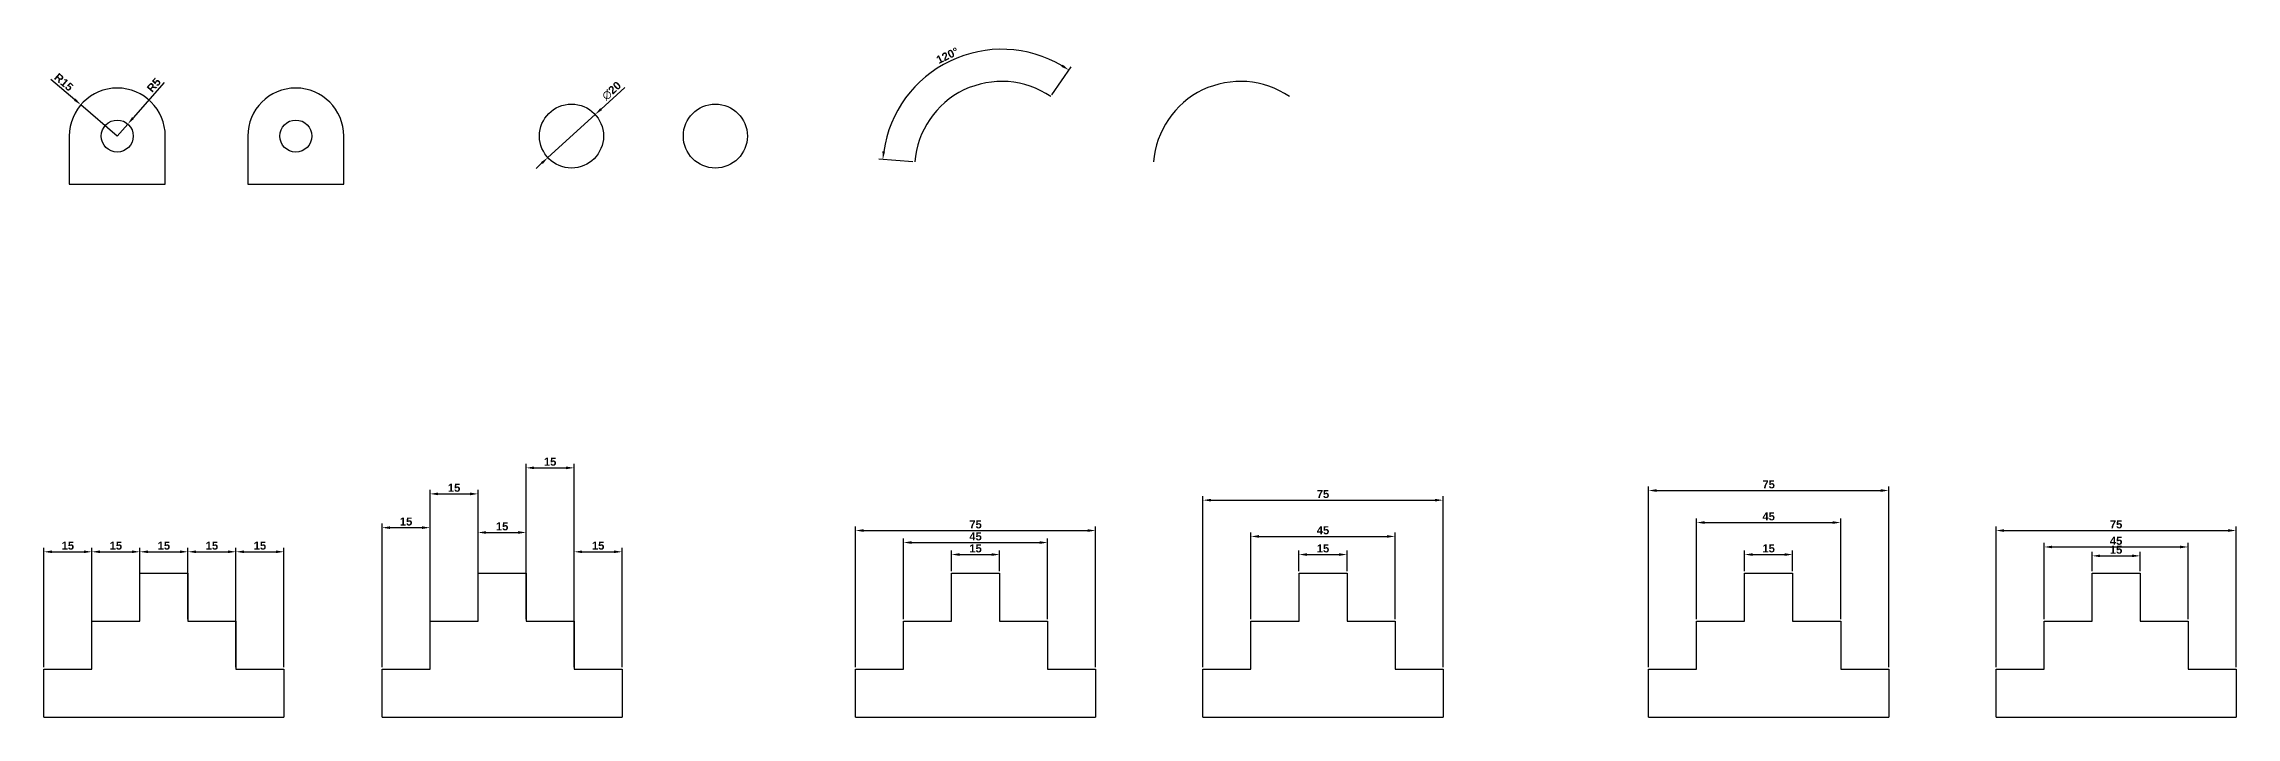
# Model space of a CAD drawing. Header units: millimetres. Extents: x 172 to 1503, y 610 to 919.
# Drawn here: x 819 to 1503, y 709 to 919 of the extents above; entities that cross this region are included whole.
import ezdxf

# ---------------------------------------------------------------- set-up
doc = ezdxf.new("R2010")
doc.units = ezdxf.units.MM
doc.header["$LTSCALE"] = 0.3
doc.header["$PDMODE"] = 34
doc.layers.add('Cotas', color=255, linetype='Continuous')
doc.layers.add('Peça', color=7, linetype='Continuous', lineweight=30)
doc.styles.get("Standard").update_dxf_attribs({"font": ''})
doc.styles.get('Standard').set_extended_font_data('Arial', bold=True)
doc.dimstyles.new('Cotas', dxfattribs={"dimtxt": 2.5, "dimasz": 2.5, "dimexe": 1.25, "dimexo": 0.625, "dimtad": 1, "dimtxsty": 'Standard', "dimcen": 2.5, "dimclrt": 7, "dimadec": 0, "dimazin": 0, "dimtfac": 1, "dimtmove": 0, "dimatfit": 3, "dimfxl": 1, "dimarcsym": 0})

# ---------------------------------------------------------------- blocks, each defined once
blk = doc.blocks.new('*D2')
at = {"layer": 'Cotas', "color": 0, "lineweight": -2, "transparency": 16777216}
for p, q in [((820.84, 908.32), (828.28, 901.94)), ((841.56, 890.55), (830.17, 900.31))]:
    blk.add_line(p, q, dxfattribs=at)
at = {"layer": 'Cotas', "color": 0, "transparency": 16777216}
blk.add_solid([(828.55, 902.26), (828.01, 901.62), (830.17, 900.31)], dxfattribs=at)
at = {"layer": 'Defpoints', "color": 0, "transparency": 16777216}
for p in [(830.17, 900.31), (841.56, 890.55)]:
    blk.add_point(p, dxfattribs=at)
at = {"layer": 'Cotas', "color": 7, "transparency": 16777216, "insert": (824.85, 907.39), "char_height": 2.5, "attachment_point": 5, "rotation": 319.37446}
blk.add_mtext('R15', dxfattribs=at)
blk = doc.blocks.new('*D3')
at = {"layer": 'Cotas', "color": 0, "lineweight": -2, "transparency": 16777216}
for p, q in [((856.17, 907.26), (846.5, 896.19)), ((841.56, 890.55), (844.85, 894.31))]:
    blk.add_line(p, q, dxfattribs=at)
at = {"layer": 'Cotas', "color": 0, "transparency": 16777216}
blk.add_solid([(846.18, 896.47), (846.81, 895.92), (844.85, 894.31)], dxfattribs=at)
at = {"layer": 'Defpoints', "color": 0, "transparency": 16777216}
for p in [(841.56, 890.55), (844.85, 894.31)]:
    blk.add_point(p, dxfattribs=at)
at = {"layer": 'Cotas', "color": 7, "transparency": 16777216, "insert": (852.99, 906.49), "char_height": 2.5, "attachment_point": 5, "rotation": 48.82901}
blk.add_mtext('R5', dxfattribs=at)
blk = doc.blocks.new('*D4')
at = {"layer": 'Cotas', "color": 0, "lineweight": -2, "transparency": 16777216}
for p, q in [((1000.14, 905.75), (992.69, 898.97)), ((976.06, 883.81), (990.85, 897.28)), ((974.22, 882.13), (972.37, 880.44))]:
    blk.add_line(p, q, dxfattribs=at)
at = {"layer": 'Cotas', "color": 0, "transparency": 16777216}
for points in [[(992.41, 899.27), (992.97, 898.66), (990.85, 897.28)], [(973.93, 882.43), (974.5, 881.82), (976.06, 883.81)]]:
    blk.add_solid(points, dxfattribs=at)
at = {"layer": 'Defpoints', "color": 0, "transparency": 16777216}
for p in [(990.85, 897.28), (976.06, 883.81)]:
    blk.add_point(p, dxfattribs=at)
at = {"layer": 'Cotas', "color": 7, "transparency": 16777216, "insert": (995.99, 904.68), "char_height": 2.5, "attachment_point": 5, "rotation": 42.3438}
blk.add_mtext('∅20', dxfattribs=at)
blk = doc.blocks.new('*D15')
at = {"layer": 'Cotas', "color": 0, "lineweight": -2, "transparency": 16777216}
for p, q in [((1133.53, 903.41), (1139.54, 912.21)), ((1090.1, 882.54), (1079.48, 883.34))]:
    blk.add_line(p, q, dxfattribs=at)
blk.add_arc((1117.84, 880.44), 37.22, 59.51831, 171.82011, dxfattribs=at)
at = {"layer": 'Cotas', "color": 0, "transparency": 16777216}
for points in [[(1136.94, 912.87), (1136.5, 912.16), (1138.83, 911.18)], [(1081.41, 885.69), (1080.58, 885.78), (1080.73, 883.25)]]:
    blk.add_solid(points, dxfattribs=at)
at = {"layer": 'Defpoints', "color": 0, "transparency": 16777216}
for p in [(1114.16, 917.48), (1133.17, 902.89), (1090.73, 882.49), (1117.84, 880.44)]:
    blk.add_point(p, dxfattribs=at)
at = {"layer": 'Cotas', "color": 7, "transparency": 16777216, "insert": (1100.89, 915.7), "char_height": 2.5, "attachment_point": 5, "rotation": 25.66921}
blk.add_mtext('120°', dxfattribs=at)
blk = doc.blocks.new('*D21')
at = {"layer": 'Cotas', "color": 0, "lineweight": -2, "transparency": 16777216}
for p, q in [((818.62, 724.61), (818.62, 761.9)), ((821.12, 760.65), (831.12, 760.65)), ((833.62, 724.61), (833.62, 761.9))]:
    blk.add_line(p, q, dxfattribs=at)
at = {"layer": 'Cotas', "color": 0, "transparency": 16777216}
for points in [[(821.12, 761.07), (821.12, 760.24), (818.62, 760.65)], [(831.12, 761.07), (831.12, 760.24), (833.62, 760.65)]]:
    blk.add_solid(points, dxfattribs=at)
at = {"layer": 'Defpoints', "color": 0, "transparency": 16777216}
for p in [(833.62, 760.65), (818.62, 723.98), (833.62, 723.98)]:
    blk.add_point(p, dxfattribs=at)
at = {"layer": 'Cotas', "color": 7, "transparency": 16777216, "insert": (826.12, 762.55), "char_height": 2.5, "attachment_point": 5}
blk.add_mtext('15', dxfattribs=at)
blk = doc.blocks.new('*D22')
at = {"layer": 'Cotas', "color": 0, "lineweight": -2, "transparency": 16777216}
for p, q in [((833.62, 739.61), (833.62, 761.9)), ((836.12, 760.65), (846.12, 760.65)), ((848.62, 739.61), (848.62, 761.9))]:
    blk.add_line(p, q, dxfattribs=at)
at = {"layer": 'Cotas', "color": 0, "transparency": 16777216}
for points in [[(836.12, 761.07), (836.12, 760.24), (833.62, 760.65)], [(846.12, 761.07), (846.12, 760.24), (848.62, 760.65)]]:
    blk.add_solid(points, dxfattribs=at)
at = {"layer": 'Defpoints', "color": 0, "transparency": 16777216}
for p in [(848.62, 760.65), (833.62, 738.98), (848.62, 738.98)]:
    blk.add_point(p, dxfattribs=at)
at = {"layer": 'Cotas', "color": 7, "transparency": 16777216, "insert": (841.12, 762.55), "char_height": 2.5, "attachment_point": 5}
blk.add_mtext('15', dxfattribs=at)
blk = doc.blocks.new('*D23')
at = {"layer": 'Cotas', "color": 0, "lineweight": -2, "transparency": 16777216}
for p, q in [((848.62, 754.61), (848.62, 761.9)), ((851.12, 760.65), (861.12, 760.65)), ((863.62, 754.61), (863.62, 761.9))]:
    blk.add_line(p, q, dxfattribs=at)
at = {"layer": 'Cotas', "color": 0, "transparency": 16777216}
for points in [[(851.12, 761.07), (851.12, 760.24), (848.62, 760.65)], [(861.12, 761.07), (861.12, 760.24), (863.62, 760.65)]]:
    blk.add_solid(points, dxfattribs=at)
at = {"layer": 'Defpoints', "color": 0, "transparency": 16777216}
for p in [(863.62, 760.65), (848.62, 753.98), (863.62, 753.98)]:
    blk.add_point(p, dxfattribs=at)
at = {"layer": 'Cotas', "color": 7, "transparency": 16777216, "insert": (856.12, 762.55), "char_height": 2.5, "attachment_point": 5}
blk.add_mtext('15', dxfattribs=at)
blk = doc.blocks.new('*D24')
at = {"layer": 'Cotas', "color": 0, "lineweight": -2, "transparency": 16777216}
for p, q in [((863.62, 739.61), (863.62, 761.9)), ((866.12, 760.65), (876.12, 760.65)), ((878.62, 739.61), (878.62, 761.9))]:
    blk.add_line(p, q, dxfattribs=at)
at = {"layer": 'Cotas', "color": 0, "transparency": 16777216}
for points in [[(866.12, 761.07), (866.12, 760.24), (863.62, 760.65)], [(876.12, 761.07), (876.12, 760.24), (878.62, 760.65)]]:
    blk.add_solid(points, dxfattribs=at)
at = {"layer": 'Defpoints', "color": 0, "transparency": 16777216}
for p in [(878.62, 760.65), (863.62, 738.98), (878.62, 738.98)]:
    blk.add_point(p, dxfattribs=at)
at = {"layer": 'Cotas', "color": 7, "transparency": 16777216, "insert": (871.12, 762.55), "char_height": 2.5, "attachment_point": 5}
blk.add_mtext('15', dxfattribs=at)
blk = doc.blocks.new('*D25')
at = {"layer": 'Cotas', "color": 0, "lineweight": -2, "transparency": 16777216}
for p, q in [((878.62, 724.61), (878.62, 761.9)), ((881.12, 760.65), (891.12, 760.65)), ((893.62, 724.61), (893.62, 761.9))]:
    blk.add_line(p, q, dxfattribs=at)
at = {"layer": 'Cotas', "color": 0, "transparency": 16777216}
for points in [[(881.12, 761.07), (881.12, 760.24), (878.62, 760.65)], [(891.12, 761.07), (891.12, 760.24), (893.62, 760.65)]]:
    blk.add_solid(points, dxfattribs=at)
at = {"layer": 'Defpoints', "color": 0, "transparency": 16777216}
for p in [(893.62, 760.65), (878.62, 723.98), (893.62, 723.98)]:
    blk.add_point(p, dxfattribs=at)
at = {"layer": 'Cotas', "color": 7, "transparency": 16777216, "insert": (886.12, 762.55), "char_height": 2.5, "attachment_point": 5}
blk.add_mtext('15', dxfattribs=at)
blk = doc.blocks.new('*D26')
at = {"layer": 'Cotas', "color": 0, "lineweight": -2, "transparency": 16777216}
for p, q in [((924.28, 724.61), (924.28, 769.44)), ((926.78, 768.19), (936.78, 768.19)), ((939.28, 724.61), (939.28, 769.44))]:
    blk.add_line(p, q, dxfattribs=at)
at = {"layer": 'Cotas', "color": 0, "transparency": 16777216}
for points in [[(926.78, 768.61), (926.78, 767.77), (924.28, 768.19)], [(936.78, 768.61), (936.78, 767.77), (939.28, 768.19)]]:
    blk.add_solid(points, dxfattribs=at)
at = {"layer": 'Defpoints', "color": 0, "transparency": 16777216}
for p in [(939.28, 768.19), (924.28, 723.98), (939.28, 723.98)]:
    blk.add_point(p, dxfattribs=at)
at = {"layer": 'Cotas', "color": 7, "transparency": 16777216, "insert": (931.78, 770.09), "char_height": 2.5, "attachment_point": 5}
blk.add_mtext('15', dxfattribs=at)
blk = doc.blocks.new('*D27')
at = {"layer": 'Cotas', "color": 0, "lineweight": -2, "transparency": 16777216}
for p, q in [((939.28, 739.61), (939.28, 779.99)), ((941.78, 778.74), (951.78, 778.74)), ((954.28, 739.61), (954.28, 779.99))]:
    blk.add_line(p, q, dxfattribs=at)
at = {"layer": 'Cotas', "color": 0, "transparency": 16777216}
for points in [[(941.78, 779.16), (941.78, 778.32), (939.28, 778.74)], [(951.78, 779.16), (951.78, 778.32), (954.28, 778.74)]]:
    blk.add_solid(points, dxfattribs=at)
at = {"layer": 'Defpoints', "color": 0, "transparency": 16777216}
for p in [(954.28, 778.74), (939.28, 738.98), (954.28, 738.98)]:
    blk.add_point(p, dxfattribs=at)
at = {"layer": 'Cotas', "color": 7, "transparency": 16777216, "insert": (946.78, 780.64), "char_height": 2.5, "attachment_point": 5}
blk.add_mtext('15', dxfattribs=at)
blk = doc.blocks.new('*D28')
at = {"layer": 'Cotas', "color": 0, "lineweight": -2, "transparency": 16777216}
for p, q in [((954.28, 754.61), (954.28, 767.93)), ((969.28, 754.61), (969.28, 767.93)), ((956.78, 766.68), (966.78, 766.68))]:
    blk.add_line(p, q, dxfattribs=at)
at = {"layer": 'Cotas', "color": 0, "transparency": 16777216}
for points in [[(956.78, 767.1), (956.78, 766.26), (954.28, 766.68)], [(966.78, 767.1), (966.78, 766.26), (969.28, 766.68)]]:
    blk.add_solid(points, dxfattribs=at)
at = {"layer": 'Defpoints', "color": 0, "transparency": 16777216}
for p in [(969.28, 766.68), (954.28, 753.98), (969.28, 753.98)]:
    blk.add_point(p, dxfattribs=at)
at = {"layer": 'Cotas', "color": 7, "transparency": 16777216, "insert": (961.78, 768.58), "char_height": 2.5, "attachment_point": 5}
blk.add_mtext('15', dxfattribs=at)
blk = doc.blocks.new('*D29')
at = {"layer": 'Cotas', "color": 0, "lineweight": -2, "transparency": 16777216}
for p, q in [((969.28, 739.61), (969.28, 788.13)), ((984.28, 739.61), (984.28, 788.13)), ((971.78, 786.88), (981.78, 786.88))]:
    blk.add_line(p, q, dxfattribs=at)
at = {"layer": 'Cotas', "color": 0, "transparency": 16777216}
for points in [[(971.78, 787.3), (971.78, 786.46), (969.28, 786.88)], [(981.78, 787.3), (981.78, 786.46), (984.28, 786.88)]]:
    blk.add_solid(points, dxfattribs=at)
at = {"layer": 'Defpoints', "color": 0, "transparency": 16777216}
for p in [(984.28, 786.88), (969.28, 738.98), (984.28, 738.98)]:
    blk.add_point(p, dxfattribs=at)
at = {"layer": 'Cotas', "color": 7, "transparency": 16777216, "insert": (976.78, 788.78), "char_height": 2.5, "attachment_point": 5}
blk.add_mtext('15', dxfattribs=at)
blk = doc.blocks.new('*D30')
at = {"layer": 'Cotas', "color": 0, "lineweight": -2, "transparency": 16777216}
for p, q in [((984.28, 724.61), (984.28, 761.9)), ((986.78, 760.65), (996.78, 760.65)), ((999.28, 724.61), (999.28, 761.9))]:
    blk.add_line(p, q, dxfattribs=at)
at = {"layer": 'Cotas', "color": 0, "transparency": 16777216}
for points in [[(986.78, 761.07), (986.78, 760.24), (984.28, 760.65)], [(996.78, 761.07), (996.78, 760.24), (999.28, 760.65)]]:
    blk.add_solid(points, dxfattribs=at)
at = {"layer": 'Defpoints', "color": 0, "transparency": 16777216}
for p in [(999.28, 760.65), (984.28, 723.98), (999.28, 723.98)]:
    blk.add_point(p, dxfattribs=at)
at = {"layer": 'Cotas', "color": 7, "transparency": 16777216, "insert": (991.78, 762.55), "char_height": 2.5, "attachment_point": 5}
blk.add_mtext('15', dxfattribs=at)
blk = doc.blocks.new('*D33')
at = {"layer": 'Cotas', "color": 0, "lineweight": -2, "transparency": 16777216}
for p, q in [((1102.18, 754.61), (1102.18, 761.04)), ((1117.18, 754.61), (1117.18, 761.04)), ((1104.68, 759.79), (1114.68, 759.79))]:
    blk.add_line(p, q, dxfattribs=at)
at = {"layer": 'Cotas', "color": 0, "transparency": 16777216}
for points in [[(1104.68, 760.21), (1104.68, 759.37), (1102.18, 759.79)], [(1114.68, 760.21), (1114.68, 759.37), (1117.18, 759.79)]]:
    blk.add_solid(points, dxfattribs=at)
at = {"layer": 'Defpoints', "color": 0, "transparency": 16777216}
for p in [(1102.18, 753.98), (1117.18, 759.79), (1117.18, 753.98)]:
    blk.add_point(p, dxfattribs=at)
at = {"layer": 'Cotas', "color": 7, "transparency": 16777216, "insert": (1109.68, 761.69), "char_height": 2.5, "attachment_point": 5}
blk.add_mtext('15', dxfattribs=at)
blk = doc.blocks.new('*D31')
at = {"layer": 'Cotas', "color": 0, "lineweight": -2, "transparency": 16777216}
for p, q in [((1087.18, 739.61), (1087.18, 764.79)), ((1089.68, 763.54), (1129.68, 763.54)), ((1132.18, 739.61), (1132.18, 764.79))]:
    blk.add_line(p, q, dxfattribs=at)
at = {"layer": 'Cotas', "color": 0, "transparency": 16777216}
for points in [[(1089.68, 763.96), (1089.68, 763.12), (1087.18, 763.54)], [(1129.68, 763.96), (1129.68, 763.12), (1132.18, 763.54)]]:
    blk.add_solid(points, dxfattribs=at)
at = {"layer": 'Defpoints', "color": 0, "transparency": 16777216}
for p in [(1132.18, 763.54), (1087.18, 738.98), (1132.18, 738.98)]:
    blk.add_point(p, dxfattribs=at)
at = {"layer": 'Cotas', "color": 7, "transparency": 16777216, "insert": (1109.68, 765.44), "char_height": 2.5, "attachment_point": 5}
blk.add_mtext('45', dxfattribs=at)
blk = doc.blocks.new('*D32')
at = {"layer": 'Cotas', "color": 0, "lineweight": -2, "transparency": 16777216}
for p, q in [((1072.18, 724.61), (1072.18, 768.54)), ((1074.68, 767.29), (1144.68, 767.29)), ((1147.18, 724.61), (1147.18, 768.54))]:
    blk.add_line(p, q, dxfattribs=at)
at = {"layer": 'Cotas', "color": 0, "transparency": 16777216}
for points in [[(1074.68, 767.71), (1074.68, 766.87), (1072.18, 767.29)], [(1144.68, 767.71), (1144.68, 766.87), (1147.18, 767.29)]]:
    blk.add_solid(points, dxfattribs=at)
at = {"layer": 'Defpoints', "color": 0, "transparency": 16777216}
for p in [(1147.18, 767.29), (1072.18, 723.98), (1147.18, 723.98)]:
    blk.add_point(p, dxfattribs=at)
at = {"layer": 'Cotas', "color": 7, "transparency": 16777216, "insert": (1109.68, 769.19), "char_height": 2.5, "attachment_point": 5}
blk.add_mtext('75', dxfattribs=at)
blk = doc.blocks.new('*D36')
at = {"layer": 'Cotas', "color": 0, "lineweight": -2, "transparency": 16777216}
for p, q in [((1210.72, 754.61), (1210.72, 761.04)), ((1225.72, 754.61), (1225.72, 761.04)), ((1213.22, 759.79), (1223.22, 759.79))]:
    blk.add_line(p, q, dxfattribs=at)
at = {"layer": 'Cotas', "color": 0, "transparency": 16777216}
for points in [[(1213.22, 760.21), (1213.22, 759.37), (1210.72, 759.79)], [(1223.22, 760.21), (1223.22, 759.37), (1225.72, 759.79)]]:
    blk.add_solid(points, dxfattribs=at)
at = {"layer": 'Defpoints', "color": 0, "transparency": 16777216}
for p in [(1210.72, 753.98), (1225.72, 759.79), (1225.72, 753.98)]:
    blk.add_point(p, dxfattribs=at)
at = {"layer": 'Cotas', "color": 7, "transparency": 16777216, "insert": (1218.22, 761.69), "char_height": 2.5, "attachment_point": 5}
blk.add_mtext('15', dxfattribs=at)
blk = doc.blocks.new('*D34')
at = {"layer": 'Cotas', "color": 0, "lineweight": -2, "transparency": 16777216}
for p, q in [((1195.72, 739.61), (1195.72, 766.7)), ((1198.22, 765.45), (1238.22, 765.45)), ((1240.72, 739.61), (1240.72, 766.7))]:
    blk.add_line(p, q, dxfattribs=at)
at = {"layer": 'Cotas', "color": 0, "transparency": 16777216}
for points in [[(1198.22, 765.87), (1198.22, 765.03), (1195.72, 765.45)], [(1238.22, 765.87), (1238.22, 765.03), (1240.72, 765.45)]]:
    blk.add_solid(points, dxfattribs=at)
at = {"layer": 'Defpoints', "color": 0, "transparency": 16777216}
for p in [(1240.72, 765.45), (1195.72, 738.98), (1240.72, 738.98)]:
    blk.add_point(p, dxfattribs=at)
at = {"layer": 'Cotas', "color": 7, "transparency": 16777216, "insert": (1218.22, 767.35), "char_height": 2.5, "attachment_point": 5}
blk.add_mtext('45', dxfattribs=at)
blk = doc.blocks.new('*D35')
at = {"layer": 'Cotas', "color": 0, "lineweight": -2, "transparency": 16777216}
for p, q in [((1180.72, 724.61), (1180.72, 778.03)), ((1183.22, 776.78), (1253.22, 776.78)), ((1255.72, 724.61), (1255.72, 778.03))]:
    blk.add_line(p, q, dxfattribs=at)
at = {"layer": 'Cotas', "color": 0, "transparency": 16777216}
for points in [[(1183.22, 777.19), (1183.22, 776.36), (1180.72, 776.78)], [(1253.22, 777.19), (1253.22, 776.36), (1255.72, 776.78)]]:
    blk.add_solid(points, dxfattribs=at)
at = {"layer": 'Defpoints', "color": 0, "transparency": 16777216}
for p in [(1255.72, 776.78), (1180.72, 723.98), (1255.72, 723.98)]:
    blk.add_point(p, dxfattribs=at)
at = {"layer": 'Cotas', "color": 7, "transparency": 16777216, "insert": (1218.22, 778.67), "char_height": 2.5, "attachment_point": 5}
blk.add_mtext('75', dxfattribs=at)
blk = doc.blocks.new('*D41')
at = {"layer": 'Cotas', "color": 0, "lineweight": -2, "transparency": 16777216}
for p, q in [((1349.94, 754.61), (1349.94, 761.04)), ((1364.94, 754.61), (1364.94, 761.04)), ((1352.44, 759.79), (1362.44, 759.79))]:
    blk.add_line(p, q, dxfattribs=at)
at = {"layer": 'Cotas', "color": 0, "transparency": 16777216}
for points in [[(1352.44, 760.21), (1352.44, 759.37), (1349.94, 759.79)], [(1362.44, 760.21), (1362.44, 759.37), (1364.94, 759.79)]]:
    blk.add_solid(points, dxfattribs=at)
at = {"layer": 'Defpoints', "color": 0, "transparency": 16777216}
for p in [(1349.94, 753.98), (1364.94, 759.79), (1364.94, 753.98)]:
    blk.add_point(p, dxfattribs=at)
at = {"layer": 'Cotas', "color": 7, "transparency": 16777216, "insert": (1357.44, 761.69), "char_height": 2.5, "attachment_point": 5}
blk.add_mtext('15', dxfattribs=at)
blk = doc.blocks.new('*D37')
at = {"layer": 'Cotas', "color": 0, "lineweight": -2, "transparency": 16777216}
for p, q in [((1334.94, 739.61), (1334.94, 771.04)), ((1337.44, 769.79), (1377.44, 769.79)), ((1379.94, 739.61), (1379.94, 771.04))]:
    blk.add_line(p, q, dxfattribs=at)
at = {"layer": 'Cotas', "color": 0, "transparency": 16777216}
for points in [[(1337.44, 770.21), (1337.44, 769.37), (1334.94, 769.79)], [(1377.44, 770.21), (1377.44, 769.37), (1379.94, 769.79)]]:
    blk.add_solid(points, dxfattribs=at)
at = {"layer": 'Defpoints', "color": 0, "transparency": 16777216}
for p in [(1379.94, 769.79), (1334.94, 738.98), (1379.94, 738.98)]:
    blk.add_point(p, dxfattribs=at)
at = {"layer": 'Cotas', "color": 7, "transparency": 16777216, "insert": (1357.44, 771.69), "char_height": 2.5, "attachment_point": 5}
blk.add_mtext('45', dxfattribs=at)
blk = doc.blocks.new('*D38')
at = {"layer": 'Cotas', "color": 0, "lineweight": -2, "transparency": 16777216}
for p, q in [((1319.94, 724.61), (1319.94, 781.04)), ((1394.94, 724.61), (1394.94, 781.04)), ((1322.44, 779.79), (1392.44, 779.79))]:
    blk.add_line(p, q, dxfattribs=at)
at = {"layer": 'Cotas', "color": 0, "transparency": 16777216}
for points in [[(1322.44, 780.21), (1322.44, 779.37), (1319.94, 779.79)], [(1392.44, 780.21), (1392.44, 779.37), (1394.94, 779.79)]]:
    blk.add_solid(points, dxfattribs=at)
at = {"layer": 'Defpoints', "color": 0, "transparency": 16777216}
for p in [(1394.94, 779.79), (1319.94, 723.98), (1394.94, 723.98)]:
    blk.add_point(p, dxfattribs=at)
at = {"layer": 'Cotas', "color": 7, "transparency": 16777216, "insert": (1357.44, 781.69), "char_height": 2.5, "attachment_point": 5}
blk.add_mtext('75', dxfattribs=at)
blk = doc.blocks.new('*D42')
at = {"layer": 'Cotas', "color": 0, "lineweight": -2, "transparency": 16777216}
for p, q in [((1458.48, 754.61), (1458.48, 760.63)), ((1473.48, 754.61), (1473.48, 760.63)), ((1460.98, 759.38), (1470.98, 759.38))]:
    blk.add_line(p, q, dxfattribs=at)
at = {"layer": 'Cotas', "color": 0, "transparency": 16777216}
for points in [[(1460.98, 759.8), (1460.98, 758.97), (1458.48, 759.38)], [(1470.98, 759.8), (1470.98, 758.97), (1473.48, 759.38)]]:
    blk.add_solid(points, dxfattribs=at)
at = {"layer": 'Defpoints', "color": 0, "transparency": 16777216}
for p in [(1458.48, 753.98), (1473.48, 759.38), (1473.48, 753.98)]:
    blk.add_point(p, dxfattribs=at)
at = {"layer": 'Cotas', "color": 7, "transparency": 16777216, "insert": (1465.98, 761.28), "char_height": 2.5, "attachment_point": 5}
blk.add_mtext('15', dxfattribs=at)
blk = doc.blocks.new('*D39')
at = {"layer": 'Cotas', "color": 0, "lineweight": -2, "transparency": 16777216}
for p, q in [((1443.48, 739.61), (1443.48, 763.41)), ((1445.98, 762.16), (1485.98, 762.16)), ((1488.48, 739.61), (1488.48, 763.41))]:
    blk.add_line(p, q, dxfattribs=at)
at = {"layer": 'Cotas', "color": 0, "transparency": 16777216}
for points in [[(1445.98, 762.57), (1445.98, 761.74), (1443.48, 762.16)], [(1485.98, 762.57), (1485.98, 761.74), (1488.48, 762.16)]]:
    blk.add_solid(points, dxfattribs=at)
at = {"layer": 'Defpoints', "color": 0, "transparency": 16777216}
for p in [(1488.48, 762.16), (1443.48, 738.98), (1488.48, 738.98)]:
    blk.add_point(p, dxfattribs=at)
at = {"layer": 'Cotas', "color": 7, "transparency": 16777216, "insert": (1465.98, 764.06), "char_height": 2.5, "attachment_point": 5}
blk.add_mtext('45', dxfattribs=at)
blk = doc.blocks.new('*D40')
at = {"layer": 'Cotas', "color": 0, "lineweight": -2, "transparency": 16777216}
for p, q in [((1428.48, 724.61), (1428.48, 768.54)), ((1430.98, 767.29), (1500.98, 767.29)), ((1503.48, 724.61), (1503.48, 768.54))]:
    blk.add_line(p, q, dxfattribs=at)
at = {"layer": 'Cotas', "color": 0, "transparency": 16777216}
for points in [[(1430.98, 767.71), (1430.98, 766.87), (1428.48, 767.29)], [(1500.98, 767.71), (1500.98, 766.87), (1503.48, 767.29)]]:
    blk.add_solid(points, dxfattribs=at)
at = {"layer": 'Defpoints', "color": 0, "transparency": 16777216}
for p in [(1503.48, 767.29), (1428.48, 723.98), (1503.48, 723.98)]:
    blk.add_point(p, dxfattribs=at)
at = {"layer": 'Cotas', "color": 7, "transparency": 16777216, "insert": (1465.98, 769.19), "char_height": 2.5, "attachment_point": 5}
blk.add_mtext('75', dxfattribs=at)

msp = doc.modelspace()

# ---------------------------------------------------------------- linework, layer by layer
at = {"layer": 'Peça'}
for p, q in [((826.559, 890.546), (826.559, 875.546)), ((856.559, 875.546), (856.559, 890.546)), ((882.319, 890.546), (882.319, 875.546)), ((912.319, 875.546), (912.319, 890.546)), ((826.559, 875.546), (856.559, 875.546)), ((882.319, 875.546), (912.319, 875.546)), ((848.619, 738.98), (848.619, 753.98)), ((848.619, 753.98), (863.619, 753.98)), ((863.619, 753.98), (863.619, 738.98)), ((954.276, 738.98), (954.276, 753.98)), ((954.276, 753.98), (969.276, 753.98)), ((969.276, 753.98), (969.276, 738.98)), ((1102.179, 738.98), (1102.179, 753.98)), ((1102.179, 753.98), (1117.179, 753.98)), ((1117.179, 753.98), (1117.179, 738.98)), ((1210.725, 738.98), (1210.725, 753.98)), ((1210.725, 753.98), (1225.725, 753.98)), ((1225.725, 753.98), (1225.725, 738.98)), ((1349.939, 738.98), (1349.939, 753.98)), ((1349.939, 753.98), (1364.939, 753.98)), ((1364.939, 753.98), (1364.939, 738.98)), ((1458.485, 738.98), (1458.485, 753.98)), ((1458.485, 753.98), (1473.485, 753.98)), ((1473.485, 753.98), (1473.485, 738.98)), ((833.619, 723.98), (833.619, 738.98)), ((833.619, 738.98), (848.619, 738.98)), ((863.619, 738.98), (878.619, 738.98)), ((878.619, 738.98), (878.619, 723.98)), ((939.276, 723.98), (939.276, 738.98)), ((939.276, 738.98), (954.276, 738.98)), ((969.276, 738.98), (984.276, 738.98)), ((984.276, 738.98), (984.276, 723.98)), ((1087.179, 723.98), (1087.179, 738.98)), ((1087.179, 738.98), (1102.179, 738.98)), ((1117.179, 738.98), (1132.179, 738.98)), ((1132.179, 738.98), (1132.179, 723.98)), ((1195.725, 723.98), (1195.725, 738.98)), ((1195.725, 738.98), (1210.725, 738.98)), ((1225.725, 738.98), (1240.725, 738.98)), ((1240.725, 738.98), (1240.725, 723.98)), ((1334.939, 723.98), (1334.939, 738.98)), ((1334.939, 738.98), (1349.939, 738.98)), ((1364.939, 738.98), (1379.939, 738.98)), ((1379.939, 738.98), (1379.939, 723.98)), ((1443.485, 723.98), (1443.485, 738.98)), ((1443.485, 738.98), (1458.485, 738.98)), ((1473.485, 738.98), (1488.485, 738.98)), ((1488.485, 738.98), (1488.485, 723.98)), ((818.619, 708.98), (818.619, 723.98)), ((818.619, 723.98), (833.619, 723.98)), ((878.619, 723.98), (893.619, 723.98)), ((893.619, 723.98), (893.619, 708.98)), ((924.276, 708.98), (924.276, 723.98)), ((924.276, 723.98), (939.276, 723.98)), ((984.276, 723.98), (999.276, 723.98)), ((999.276, 723.98), (999.276, 708.98)), ((1072.179, 708.98), (1072.179, 723.98)), ((1072.179, 723.98), (1087.179, 723.98)), ((1132.179, 723.98), (1147.179, 723.98)), ((1147.179, 723.98), (1147.179, 708.98)), ((1180.725, 708.98), (1180.725, 723.98)), ((1180.725, 723.98), (1195.725, 723.98)), ((1240.725, 723.98), (1255.725, 723.98)), ((1255.725, 723.98), (1255.725, 708.98)), ((1319.939, 708.98), (1319.939, 723.98)), ((1319.939, 723.98), (1334.939, 723.98)), ((1379.939, 723.98), (1394.939, 723.98)), ((1394.939, 723.98), (1394.939, 708.98)), ((1428.485, 708.98), (1428.485, 723.98)), ((1428.485, 723.98), (1443.485, 723.98)), ((1488.485, 723.98), (1503.485, 723.98)), ((1503.485, 723.98), (1503.485, 708.98)), ((818.619, 708.98), (893.619, 708.98)), ((924.276, 708.98), (999.276, 708.98)), ((1072.179, 708.98), (1147.179, 708.98)), ((1180.725, 708.98), (1255.725, 708.98)), ((1319.939, 708.98), (1394.939, 708.98)), ((1428.485, 708.98), (1503.485, 708.98))]:
    msp.add_line(p, q, dxfattribs=at)
for centre, radius in [((983.454, 890.546), 10), ((1028.395, 890.546), 10), ((841.559, 890.546), 5), ((897.319, 890.546), 5)]:
    msp.add_circle(centre, radius, dxfattribs=at)
for centre, radius, start, end in [((841.559, 890.546), 15, 0, 180), ((897.319, 890.546), 15, 0, 180), ((1117.839, 880.439), 27.189, 55.669207, 175.669207), ((1192.405, 880.439), 27.189, 55.669207, 175.669207)]:
    msp.add_arc(centre, radius, start, end, dxfattribs=at)

# ---------------------------------------------------------------- dimensions: what is measured, and where the dimension line sits
at = {"layer": 'Cotas'}
dim = msp.add_angular_dim_3p(base=(1114.163, 917.478), center=(1117.839, 880.439), p1=(1133.173, 902.892), p2=(1090.728, 882.493), dimstyle='Cotas', dxfattribs=at)
dim.commit()
dim.dimension.update_dxf_attribs({"geometry": '*D15', "text_midpoint": (1100.893, 915.701)})
dim = msp.add_radius_dim(center=(841.559, 890.546), mpoint=(830.174, 900.312), dimstyle='Cotas', dxfattribs=at)
dim.commit()
dim.dimension.update_dxf_attribs({"geometry": '*D2', "text_midpoint": (824.848, 907.386)})
dim = msp.add_radius_dim(center=(841.559, 890.546), mpoint=(844.85, 894.309), dimstyle='Cotas', dxfattribs=at)
dim.commit()
dim.dimension.update_dxf_attribs({"geometry": '*D3', "text_midpoint": (854.413, 905.244), "dimtype": 164})
dim = msp.add_diameter_dim_2p(p1=(976.063, 883.81), p2=(990.845, 897.281), dimstyle='Cotas', dxfattribs=at)
dim.commit()
dim.dimension.update_dxf_attribs({"geometry": '*D4', "text_midpoint": (995.989, 904.681)})
for base, p1, p2, picture, middle in [((984.276, 786.881), (969.276, 738.98), (984.276, 738.98), '*D29', (976.776, 788.782)), ((954.276, 778.741), (939.276, 738.98), (954.276, 738.98), '*D27', (946.776, 780.642)), ((1394.939, 779.789), (1319.939, 723.98), (1394.939, 723.98), '*D38', (1357.439, 781.686)), ((1255.725, 776.778), (1180.725, 723.98), (1255.725, 723.98), '*D35', (1218.225, 778.674)), ((939.276, 768.189), (924.276, 723.98), (939.276, 723.98), '*D26', (931.776, 770.09)), ((969.276, 766.682), (954.276, 753.98), (969.276, 753.98), '*D28', (961.776, 768.583)), ((1147.179, 767.289), (1072.179, 723.98), (1147.179, 723.98), '*D32', (1109.679, 769.186)), ((1132.179, 763.539), (1087.179, 738.98), (1132.179, 738.98), '*D31', (1109.679, 765.441)), ((1240.725, 765.451), (1195.725, 738.98), (1240.725, 738.98), '*D34', (1218.225, 767.353)), ((1379.939, 769.789), (1334.939, 738.98), (1379.939, 738.98), '*D37', (1357.439, 771.691)), ((1503.485, 767.289), (1428.485, 723.98), (1503.485, 723.98), '*D40', (1465.985, 769.186)), ((833.619, 760.652), (818.619, 723.98), (833.619, 723.98), '*D21', (826.119, 762.553)), ((848.619, 760.652), (833.619, 738.98), (848.619, 738.98), '*D22', (841.119, 762.553)), ((863.619, 760.652), (848.619, 753.98), (863.619, 753.98), '*D23', (856.119, 762.553)), ((878.619, 760.652), (863.619, 738.98), (878.619, 738.98), '*D24', (871.119, 762.553)), ((893.619, 760.652), (878.619, 723.98), (893.619, 723.98), '*D25', (886.119, 762.553)), ((999.276, 760.652), (984.276, 723.98), (999.276, 723.98), '*D30', (991.776, 762.553)), ((1117.179, 759.789), (1102.179, 753.98), (1117.179, 753.98), '*D33', (1109.679, 761.691)), ((1225.725, 759.789), (1210.725, 753.98), (1225.725, 753.98), '*D36', (1218.225, 761.691)), ((1364.939, 759.789), (1349.939, 753.98), (1364.939, 753.98), '*D41', (1357.439, 761.691)), ((1488.485, 762.157), (1443.485, 738.98), (1488.485, 738.98), '*D39', (1465.985, 764.058)), ((1473.485, 759.383), (1458.485, 753.98), (1473.485, 753.98), '*D42', (1465.985, 761.285))]:
    dim = msp.add_linear_dim(base=base, p1=p1, p2=p2, dimstyle='Cotas', dxfattribs=at)
    dim.commit()
    dim.dimension.update_dxf_attribs({"geometry": picture, "text_midpoint": middle})

doc.saveas('drawing.dxf')
